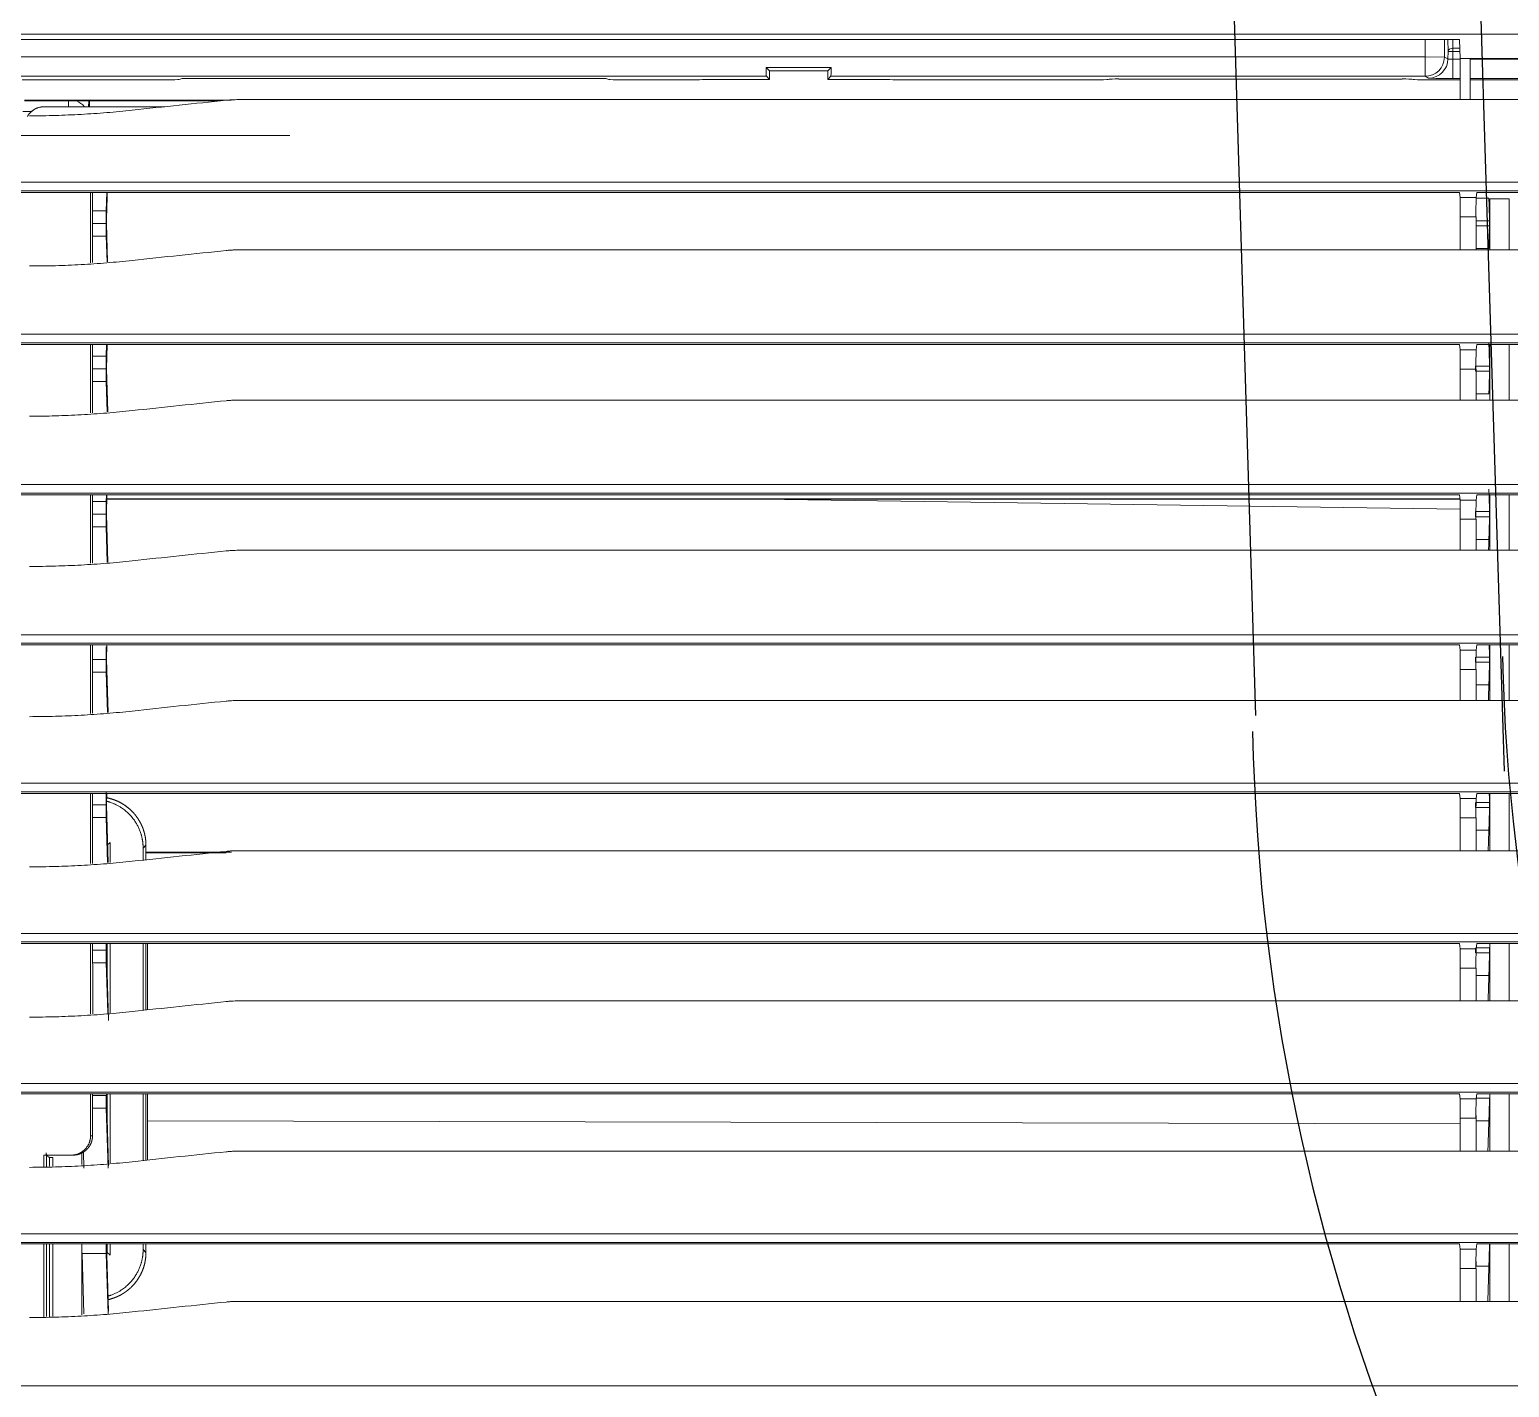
# Model space of a CAD drawing. Header units: inches. Extents: x 3778 to 56227, y -16914 to 35091.
# Drawn here: x 42238.1 to 42390.2, y -12974.9 to -12835.4 of the extents above; entities that cross this region are included whole.
import ezdxf

# ---------------------------------------------------------------- set-up
doc = ezdxf.new("R2010")
doc.units = ezdxf.units.IN
doc.header["$LTSCALE"] = 100
doc.header["$MEASUREMENT"] = 0
doc.linetypes.add('DH-HID2', pattern=[1.2, 0.8, -0.4])
doc.layers.add('2-con', color=2, linetype='Continuous')
doc.layers.add('FU-FURM', color=251, linetype='DH-HID2')
doc.layers.add('mark-B', color=2, linetype='Continuous', lineweight=20)

# ---------------------------------------------------------------- blocks, each defined once
blk = doc.blocks.new('cjscjdeh')
at = {"layer": 'FU-FURM', "color": 8}
for p, q in [((150197.34, 68252.12), (150207.09, 67937.98)), ((150222.73, 68252.09), (150232.67, 67931.54))]:
    blk.add_line(p, q, dxfattribs=at)
for centre, radius, start in [((150426.67, 67948.17), 194.25, 181.2146), ((150420.33, 67940.87), 213.6, 181.2145)]:
    blk.add_arc(centre, radius, start, 269.0908, dxfattribs=at)
blk = doc.blocks.new('무풍1WAY 대형')
at = {"layer": 'mark-B'}
for p, q in [((477.42, -104.21), (-477.44, -104.21)), ((437.87, -111.88), (438.08, -118.79)), ((437.91, -111.62), (438.1, -117.8)), ((440.59, -117.8), (440.4, -111.62)), ((440.6, -111.52), (440.6, -118.79)), ((443.59, -111.36), (443.59, -118.78)), ((443.93, -111.34), (443.93, -118.79)), ((444.23, -118.79), (444.23, -111.32)), ((444.53, -111.31), (444.53, -118.79)), ((292.42, -112.89), (297.27, -112.89)), ((297.27, -116.27), (297.27, -112.89)), ((297.27, -112.89), (298.89, -112.89)), ((298.89, -116.27), (298.89, -112.89)), ((298.89, -112.89), (424.31, -112.89)), ((295.95, -116.5), (297.26, -116.5)), ((297.27, -117), (297.26, -116.5)), ((297.27, -116.27), (298.89, -116.27)), ((297.19, -118.79), (297.26, -118.26)), ((298.91, -118.26), (297.26, -118.26)), ((298.98, -118.79), (298.91, -118.26)), ((434.31, -118.21), (434.02, -117.92)), ((434.02, -117.92), (434.02, -118.79)), ((434.31, -118.21), (434.31, -118.79)), ((438, -117.92), (437.71, -117.63)), ((437.71, -118.79), (437.71, -117.63)), ((438, -118.79), (438, -117.92)), ((438.1, -117.8), (440.59, -117.8)), ((-474.68, -118.95), (474.66, -118.95)), ((474.66, -119.83), (-474.68, -119.83)), ((297.19, -118.79), (292.5, -118.79)), ((474.84, -118.79), (298.98, -118.79)), ((433.85, -127.41), (433.85, -134.22)), ((434.02, -127.39), (434.02, -134.22)), ((434.31, -127.36), (434.31, -134.22)), ((437.71, -134.22), (437.71, -127.12)), ((437.87, -126.82), (438.09, -134.03)), ((437.91, -126.56), (438.1, -132.73)), ((440.45, -128.24), (440.4, -126.56)), ((440.6, -126.96), (440.6, -128.14)), ((443.59, -126.79), (443.59, -127.66)), ((443.79, -127.66), (443.59, -127.66)), ((443.93, -126.78), (443.93, -127.69)), ((444.23, -127.91), (444.23, -126.76)), ((444.53, -126.74), (444.53, -127.91)), ((292.42, -128.33), (297.27, -128.33)), ((297.27, -131.7), (297.27, -128.33)), ((297.27, -128.33), (298.89, -128.33)), ((298.89, -131.7), (298.89, -128.33)), ((298.89, -128.33), (424.31, -128.33)), ((441.71, -127.91), (441.51, -127.91)), ((444.53, -127.91), (441.71, -127.91)), ((439.51, -129.91), (439.51, -134.22)), ((439.51, -129.91), (439.71, -129.91)), ((439.71, -129.91), (439.71, -134.22)), ((295.95, -131.44), (297.26, -131.44)), ((297.27, -131.97), (297.26, -131.44)), ((297.27, -131.7), (298.89, -131.7)), ((298.9, -131.12), (433.85, -131.45)), ((438, -134.22), (438, -131.17)), ((295.88, -133.77), (297.25, -133.77)), ((297.19, -134.22), (297.26, -133.69)), ((298.91, -133.69), (297.26, -133.69)), ((298.98, -134.22), (298.91, -133.69)), ((438.1, -132.73), (439.51, -132.73)), ((-471.95, -134.39), (471.93, -134.39)), ((471.93, -135.26), (-471.95, -135.26)), ((297.19, -134.22), (292.5, -134.22)), ((472.11, -134.22), (298.98, -134.22)), ((438.09, -134.03), (438.08, -134.22)), ((438.11, -134.03), (439.51, -134.03)), ((433.85, -142.84), (433.85, -149.66)), ((434.02, -142.82), (434.02, -149.66)), ((434.31, -142.79), (434.31, -149.66)), ((437.71, -149.66), (437.71, -142.55)), ((437.87, -141.75), (438.09, -148.97)), ((437.94, -142.54), (438.1, -147.67)), ((439.47, -147.13), (439.47, -142.45)), ((439.71, -142.44), (439.71, -149.66)), ((292.42, -143.76), (297.27, -143.76)), ((297.27, -147.14), (297.27, -143.76)), ((297.27, -143.76), (298.89, -143.76)), ((298.89, -147.14), (298.89, -143.76)), ((298.89, -143.76), (424.31, -143.76)), ((295.95, -146.38), (297.26, -146.38)), ((297.27, -146.91), (297.26, -146.38)), ((297.27, -147.14), (298.89, -147.14)), ((438, -149.66), (438, -146.11)), ((439.5, -147.68), (439.48, -147.48)), ((295.88, -148.71), (297.27, -148.71)), ((438.09, -148.97), (438.07, -149.66)), ((438.1, -147.67), (439.5, -147.67)), ((438.11, -148.97), (439.51, -148.97)), ((439.51, -148.04), (439.51, -149.66)), ((-469.22, -149.82), (469.2, -149.82)), ((297.19, -149.66), (292.5, -149.66)), ((297.25, -149.22), (295.88, -149.22)), ((297.19, -149.66), (297.26, -149.13)), ((298.91, -149.13), (297.26, -149.13)), ((298.98, -149.66), (298.91, -149.13)), ((469.38, -149.66), (298.98, -149.66)), ((469.2, -150.7), (-469.22, -150.7)), ((437.71, -160.04), (437.71, -157.99)), ((437.91, -157.98), (438.09, -163.9)), ((437.96, -157.97), (438.1, -162.61)), ((439.51, -157.89), (439.51, -165.09)), ((439.71, -157.88), (439.71, -165.09)), ((292.42, -159.2), (297.27, -159.2)), ((297.27, -162.58), (297.27, -159.2)), ((297.27, -159.2), (298.89, -159.2)), ((298.89, -162.58), (298.89, -159.2)), ((298.89, -159.2), (424.31, -159.2)), ((425.24, -159.03), (434.01, -159.03)), ((434.02, -158.26), (434.02, -159.75)), ((434.02, -159.75), (434.31, -159.46)), ((434.31, -158.23), (434.31, -159.46)), ((437.71, -160.04), (437.96, -159.79)), ((295.95, -161.32), (297.26, -161.32)), ((297.27, -161.85), (297.26, -161.32)), ((297.27, -162.58), (298.89, -162.58)), ((438.1, -162.61), (439.51, -162.61)), ((295.88, -163.64), (297.27, -163.64)), ((297.27, -164.16), (295.88, -164.16)), ((438.09, -163.9), (438.05, -165.09)), ((438.11, -163.9), (439.51, -163.9)), ((-466.49, -165.26), (466.47, -165.26)), ((297.19, -165.09), (292.5, -165.09)), ((297.19, -165.09), (297.26, -164.56)), ((298.91, -164.56), (297.26, -164.56)), ((298.98, -165.09), (298.91, -164.56)), ((466.65, -165.09), (298.98, -165.09)), ((466.47, -166.13), (-466.49, -166.13)), ((437.92, -173.41), (438.09, -178.84)), ((437.97, -173.41), (438.1, -177.55)), ((439.51, -173.32), (439.51, -180.35)), ((439.71, -173.31), (439.71, -180.35)), ((292.42, -174.63), (297.27, -174.63)), ((297.27, -177.81), (297.27, -174.63)), ((297.27, -174.63), (298.89, -174.63)), ((298.89, -177.81), (298.89, -174.63)), ((298.89, -174.63), (424.31, -174.63)), ((295.95, -176.25), (297.26, -176.25)), ((297.27, -176.79), (297.26, -176.25)), ((297.27, -177.81), (298.89, -177.81)), ((438.1, -177.55), (439.51, -177.55)), ((295.88, -178.58), (297.27, -178.58)), ((297.27, -179.1), (295.88, -179.1)), ((438.09, -178.84), (438.04, -180.34)), ((438.11, -178.84), (439.51, -178.84)), ((-463.79, -180.51), (463.77, -180.51)), ((297.19, -180.34), (292.51, -180.34)), ((297.19, -180.34), (297.26, -179.8)), ((298.91, -179.8), (297.26, -179.8)), ((298.98, -180.34), (298.91, -179.8)), ((463.95, -180.34), (298.98, -180.34)), ((463.77, -181.38), (-463.79, -181.38)), ((292.42, -190.07), (297.27, -190.07)), ((297.27, -193.25), (297.27, -190.07)), ((297.27, -190.07), (298.89, -190.07)), ((298.89, -193.25), (298.89, -190.07)), ((298.89, -190.07), (424.31, -190.07)), ((437.94, -188.85), (438.09, -193.78)), ((437.99, -188.84), (438.1, -192.49)), ((439.51, -188.76), (439.51, -195.78)), ((439.71, -188.75), (439.71, -195.78)), ((295.95, -191.19), (297.26, -191.19)), ((297.27, -191.73), (297.26, -191.19)), ((438.1, -192.49), (439.51, -192.49)), ((295.88, -193.52), (297.27, -193.52)), ((297.27, -194.04), (295.88, -194.04)), ((297.27, -193.25), (298.89, -193.25)), ((298.9, -194.29), (373.16, -195.34)), ((438.09, -193.78), (438.03, -195.78)), ((438.11, -193.78), (439.51, -193.78)), ((-461.06, -195.94), (461.04, -195.94)), ((297.19, -195.78), (292.51, -195.78)), ((297.19, -195.78), (297.26, -195.23)), ((298.91, -195.23), (297.26, -195.23)), ((298.98, -195.78), (298.91, -195.23)), ((298.93, -195.34), (438.04, -195.34)), ((461.22, -195.78), (298.98, -195.78)), ((438.1, -195.07), (438.08, -195.78)), ((438.1, -195.07), (439.51, -195.07)), ((461.04, -196.82), (-461.06, -196.82)), ((437.95, -204.28), (438.09, -208.72)), ((438, -204.28), (438.1, -207.42)), ((439.51, -204.19), (439.51, -211.21)), ((439.71, -204.18), (439.71, -211.22)), ((292.42, -205.51), (297.27, -205.51)), ((295.95, -206.13), (297.26, -206.13)), ((297.27, -206.66), (297.26, -206.13)), ((297.27, -208.68), (297.27, -205.51)), ((297.27, -205.51), (298.89, -205.51)), ((298.89, -208.68), (298.89, -205.51)), ((298.89, -205.51), (424.31, -205.51)), ((438.1, -207.42), (439.51, -207.42)), ((295.88, -208.46), (297.27, -208.46)), ((297.27, -208.97), (295.88, -208.97)), ((297.27, -208.68), (298.89, -208.68)), ((438.09, -208.72), (438.01, -211.22)), ((438.11, -208.72), (439.51, -208.72)), ((-458.33, -211.38), (458.31, -211.38)), ((297.19, -211.22), (292.51, -211.22)), ((297.19, -211.22), (297.26, -210.67)), ((298.91, -210.67), (297.26, -210.67)), ((298.98, -211.22), (298.91, -210.67)), ((458.49, -211.22), (298.98, -211.22)), ((438.1, -210.01), (438.06, -211.22)), ((438.1, -210.01), (439.51, -210.01)), ((458.31, -212.26), (-458.33, -212.26)), ((437.97, -219.71), (438.09, -223.65)), ((438.02, -219.71), (438.1, -222.36)), ((439.51, -219.63), (439.51, -226.83)), ((439.71, -219.62), (439.71, -226.83)), ((292.42, -220.94), (297.27, -220.94)), ((295.95, -221.07), (297.26, -221.07)), ((297.27, -221.6), (297.26, -221.07)), ((297.27, -224.32), (297.27, -220.94)), ((297.27, -220.94), (298.89, -220.94)), ((298.89, -224.32), (298.89, -220.94)), ((298.89, -220.94), (424.31, -220.94)), ((295.88, -223.4), (297.27, -223.4)), ((438.1, -222.36), (439.51, -222.36)), ((297.27, -223.91), (295.88, -223.91)), ((297.27, -224.32), (298.89, -224.32)), ((438.1, -224.95), (438.04, -226.84)), ((438.1, -224.95), (439.51, -224.95)), ((438.11, -223.65), (439.51, -223.65)), ((293.85, -226.18), (295.85, -226.18)), ((297.26, -226.24), (295.95, -226.24)), ((297.19, -226.84), (297.26, -226.31)), ((297.26, -226.24), (297.27, -225.95)), ((298.91, -226.31), (297.26, -226.31)), ((298.98, -226.84), (298.91, -226.31)), ((-455.56, -227), (455.55, -227)), ((455.55, -227.88), (-455.56, -227.88)), ((297.19, -226.84), (292.5, -226.84)), ((455.73, -226.84), (298.98, -226.84)), ((419.22, -232.68), (473.05, -232.68)), ((444.49, -235.64), (432.07, -235.64)), ((439.81, -235.64), (439.81, -236.24)), ((439.88, -236.24), (439.92, -235.64)), ((441.97, -235.64), (441.97, -236.24)), ((445.73, -235.17), (446.66, -235.17)), ((291.82, -236.38), (297.87, -236.38)), ((297.87, -240.6), (297.87, -236.38)), ((297.87, -236.38), (298.89, -236.38)), ((298.89, -240.6), (298.89, -236.38)), ((298.89, -236.38), (424.31, -236.38)), ((425.25, -236.33), (446.51, -236.33)), ((446.51, -236.24), (426.44, -236.24)), ((291.82, -238.42), (297.87, -238.42)), ((291.82, -238.55), (297.87, -238.55)), ((298.89, -238.42), (302.26, -238.42)), ((298.89, -238.55), (299.66, -238.55)), ((299.66, -238.55), (299.66, -240.54)), ((302.15, -238.59), (302.51, -238.77)), ((302.51, -238.77), (363.6, -238.77)), ((302.51, -238.77), (302.51, -240.76)), ((303.86, -238.48), (303.75, -238.44)), ((304.85, -238.49), (333.98, -238.49)), ((335.08, -238.44), (334.98, -238.48)), ((336.58, -238.42), (356.2, -238.42)), ((357.74, -238.46), (357.7, -238.44)), ((357.74, -238.46), (363.92, -238.46)), ((363.6, -238.77), (363.92, -238.46)), ((363.92, -239.35), (363.92, -238.46)), ((369.91, -238.46), (376.61, -238.46)), ((369.91, -238.46), (370.23, -238.77)), ((369.91, -238.46), (369.91, -239.35)), ((370.23, -238.77), (516.6, -238.77)), ((376.65, -238.44), (376.61, -238.46)), ((378.15, -238.42), (384.95, -238.42)), ((386.73, -238.54), (386.44, -238.44)), ((387.73, -238.56), (429.31, -238.56)), ((430.6, -238.44), (430.3, -238.54)), ((446.73, -238.42), (432.09, -238.42)), ((363.92, -239.35), (363.57, -239.69)), ((363.57, -239.69), (370.26, -239.69)), ((369.91, -239.35), (363.92, -239.35)), ((369.91, -239.35), (370.26, -239.69)), ((297.87, -240.54), (291.82, -240.54)), ((291.82, -240.6), (297.87, -240.6)), ((297.87, -240.6), (298.89, -240.6)), ((299.66, -240.54), (298.89, -240.54)), ((298.89, -240.6), (298.96, -242.56)), ((298.92, -241.31), (299.65, -241.31)), ((299.65, -241.66), (298.93, -241.66)), ((299.65, -241.31), (299.66, -240.54)), ((299.65, -241.31), (299.65, -241.66)), ((300.15, -241.32), (299.65, -241.31)), ((299.67, -242.56), (299.65, -241.66)), ((300.16, -240.56), (300.15, -241.32)), ((300.15, -241.32), (300.18, -242.56)), ((300.52, -240.74), (300.16, -240.56)), ((300.5, -242.56), (300.52, -240.74)), ((302.51, -240.76), (300.52, -240.74)), ((302.51, -240.76), (302.49, -242.56)), ((543.22, -240.76), (302.51, -240.76)), ((-569.85, -243.1), (569.83, -243.1)), ((298.96, -242.56), (543.55, -242.56))]:
    blk.add_line(p, q, dxfattribs=at)
for centre, major_axis, ratio, start_param, end_param in [((297.26, -116.27), (0, -1.99), 0.008727, 0.069813, 1.570796), ((298.91, -116.27), (0, -1.99), 0.008727, 4.712389, 6.213372), ((438.09, -119.09), (0, -1.49), 0.017455, 1.776375, 2.617994), ((440.58, -119.09), (0, -1.49), 0.017455, 1.776375, 2.617994), ((297.26, -131.7), (0, -1.99), 0.008727, 0.069813, 1.570796), ((298.91, -131.7), (0, -1.99), 0.008727, 4.712389, 6.213372), ((438.09, -134.03), (0, -1.49), 0.017455, 1.570796, 2.617994), ((297.26, -147.14), (0, -1.99), 0.008727, 0.069813, 1.570796), ((298.91, -147.14), (0, -1.99), 0.008727, 4.712389, 6.213372), ((438.09, -148.97), (0, -1.49), 0.017455, 1.570796, 2.617994), ((438.09, -148.97), (0, -1.49), 0.017455, 1.089937, 1.570796), ((297.26, -162.58), (0, -1.99), 0.008727, 0.069813, 1.570796), ((298.91, -162.58), (0, -1.99), 0.008727, 4.712389, 6.213372), ((438.09, -163.9), (0, -1.49), 0.017455, 1.570796, 2.617994), ((438.09, -163.9), (0, -1.49), 0.017455, 0.523599, 1.570796), ((297.26, -177.81), (0, -1.99), 0.008727, 0.069813, 1.570796), ((298.91, -177.81), (0, -1.99), 0.008727, 4.712389, 6.213372), ((438.09, -178.84), (0, -1.49), 0.017455, 1.570796, 2.617994), ((438.09, -178.84), (0, -1.49), 0.017455, 0.523599, 1.570796), ((438.09, -193.78), (0, -1.49), 0.017455, 1.570796, 2.617994), ((297.26, -193.25), (0, -1.99), 0.008727, 0.069813, 1.570796), ((298.91, -193.25), (0, -1.99), 0.008727, 4.712389, 6.213372), ((438.09, -193.78), (0, -1.49), 0.017455, 0.523599, 1.570796), ((438.09, -208.72), (0, -1.49), 0.017455, 1.570796, 2.617994), ((297.26, -208.68), (0, -1.99), 0.008727, 0.069813, 1.570796), ((298.91, -208.68), (0, -1.99), 0.008727, 4.712389, 6.213372), ((438.09, -208.72), (0, -1.49), 0.017455, 0.523599, 1.570796), ((438.09, -223.65), (0, -1.49), 0.017455, 1.570796, 2.617994), ((297.26, -224.32), (0, -1.99), 0.008727, 0.069813, 1.570796), ((298.91, -224.32), (0, -1.99), 0.008727, 4.712389, 6.213372), ((438.09, -223.65), (0, -1.49), 0.017455, 0.523599, 1.570796), ((441.97, -234.74), (1.99, -0.12), 0.828533, 3.794298, 4.34885), ((299.66, -238.59), (-2.49, 0), 0.017454, 3.176298, 4.712188), ((302.15, -240.58), (0.89, 1.78), 0.999246, 0.466114, 2.024798), ((302.51, -240.76), (0.89, 1.78), 0.999246, 0.466114, 2.024798), ((302.26, -238.44), (-1.49, 0), 0.017455, 3.193953, 4.712389), ((304.85, -238.48), (-0.996, 0), 0.017455, 0.05236, 1.570793), ((333.98, -238.48), (-0.996, 0), 0.017455, 1.5708, 3.089233), ((336.58, -238.44), (-1.49, 0), 0.017455, 4.712389, 6.230825), ((356.2, -238.44), (-1.49, 0), 0.017455, 3.193953, 4.712389), ((363.6, -240.76), (0, -1.99), 0.017455, 3.159046, 4.146128), ((370.23, -240.76), (0, -1.99), 0.017455, 2.137057, 3.124139), ((378.15, -238.44), (-1.49, 0), 0.017455, 4.712389, 6.230825), ((384.95, -238.44), (-1.49, 0), 0.017455, 3.193953, 4.712389), ((387.73, -238.54), (-0.996, 0), 0.017455, 0.05236, 1.570793), ((429.31, -238.54), (-0.996, 0), 0.017455, 1.5708, 3.089233), ((432.09, -238.44), (-1.49, 0), 0.017455, 4.712389, 6.230825), ((299.65, -241.31), (-0.498, -0.012), 0.70701, 1.554246, 3.092224), ((299.66, -240.58), (-0.498, -0.023), 0.086991, 3.171454, 4.707343)]:
    blk.add_ellipse(centre, major_axis=major_axis, ratio=ratio, start_param=start_param, end_param=end_param, dxfattribs=at)
for points, degree in [([(425.76, -112.82), (428.98, -112.49), (432.21, -112.15), (435.43, -111.8)], 3), ([(435.43, -111.8), (436.3, -111.71), (438.05, -111.54), (440.68, -111.36), (443.32, -111.25), (445.09, -111.23), (445.98, -111.23)], 3), ([(293.85, -112.89), (293.85, -118.79)], 1), ([(295.85, -118.79), (295.85, -112.89)], 1), ([(295.95, -116.5), (296.06, -112.89)], 1), ([(295.88, -118.83), (295.95, -116.5)], 1), ([(425.76, -128.26), (428.98, -127.93), (432.21, -127.59), (435.43, -127.24)], 3), ([(435.43, -127.24), (436.3, -127.14), (438.05, -126.98), (440.68, -126.8), (443.32, -126.69), (445.09, -126.66), (445.98, -126.66)], 3), ([(444.29, -128.16), (444.29, -128.06), (444.21, -127.88), (444.07, -127.74), (443.89, -127.66), (443.79, -127.66)], 2), ([(293.85, -128.33), (293.85, -134.22)], 1), ([(295.85, -134.22), (295.85, -128.33)], 1), ([(295.95, -131.44), (296.05, -128.33)], 1), ([(441.71, -127.91), (441.31, -127.91), (440.59, -128.21), (440.02, -128.78), (439.71, -129.5), (439.71, -129.91)], 2), ([(295.88, -133.77), (295.95, -131.44)], 1), ([(425.76, -143.69), (428.98, -143.36), (432.21, -143.02), (435.43, -142.67)], 3), ([(435.43, -142.67), (436.3, -142.58), (438.05, -142.41), (440.68, -142.23), (443.32, -142.12), (445.09, -142.1), (445.98, -142.1)], 3), ([(293.85, -143.76), (293.85, -149.66)], 1), ([(295.85, -149.66), (295.85, -143.76)], 1), ([(295.95, -146.38), (296.03, -143.76)], 1), ([(295.88, -148.71), (295.95, -146.38)], 1), ([(295.88, -149.22), (295.88, -149.18), (295.88, -149.05), (295.88, -148.89), (295.88, -148.75), (295.88, -148.71)], 2), ([(425.76, -159.13), (428.98, -158.8), (432.21, -158.46), (435.43, -158.11)], 3), ([(435.43, -158.11), (436.3, -158.02), (438.05, -157.85), (440.68, -157.67), (443.32, -157.56), (445.09, -157.54), (445.98, -157.54)], 3), ([(293.85, -159.2), (293.85, -165.09)], 1), ([(295.85, -165.09), (295.85, -159.2)], 1), ([(295.95, -161.32), (296.02, -159.2)], 1), ([(434.02, -158.98), (431.27, -158.98), (428.51, -158.98), (425.76, -158.98)], 3), ([(295.88, -163.64), (295.95, -161.32)], 1), ([(295.88, -164.16), (295.88, -164.12), (295.88, -163.98), (295.88, -163.82), (295.88, -163.68), (295.88, -163.64)], 2), ([(295.91, -165.09), (295.88, -164.16)], 1), ([(435.43, -173.55), (436.3, -173.45), (438.05, -173.29), (440.68, -173.11), (443.32, -173), (445.09, -172.97), (445.98, -172.97)], 3), ([(293.85, -174.63), (293.85, -180.34)], 1), ([(295.85, -180.34), (295.85, -174.63)], 1), ([(295.95, -176.25), (296, -174.63)], 1), ([(425.76, -174.57), (428.98, -174.24), (432.21, -173.9), (435.43, -173.55)], 3), ([(295.88, -178.58), (295.95, -176.25)], 1), ([(295.88, -179.1), (295.88, -179.06), (295.88, -178.92), (295.88, -178.76), (295.88, -178.62), (295.88, -178.58)], 2), ([(295.92, -180.34), (295.88, -179.1)], 1), ([(435.43, -188.98), (436.3, -188.89), (438.05, -188.72), (440.68, -188.54), (443.32, -188.43), (445.09, -188.41), (445.98, -188.41)], 3), ([(293.85, -190.07), (293.85, -195.78)], 1), ([(295.85, -195.78), (295.85, -190.07)], 1), ([(295.95, -191.19), (295.98, -190.07)], 1), ([(425.76, -190), (428.98, -189.67), (432.21, -189.33), (435.43, -188.98)], 3), ([(295.88, -193.52), (295.95, -191.19)], 1), ([(295.88, -194.04), (295.88, -194), (295.88, -193.86), (295.88, -193.7), (295.88, -193.56), (295.88, -193.52)], 2), ([(295.95, -196.36), (295.88, -194.04)], 1), ([(435.43, -204.42), (436.3, -204.32), (438.05, -204.16), (440.68, -203.98), (443.32, -203.87), (445.09, -203.84), (445.98, -203.84)], 3), ([(425.76, -205.44), (428.98, -205.11), (432.21, -204.77), (435.43, -204.42)], 3), ([(293.85, -205.51), (293.85, -211.22)], 1), ([(295.85, -211.22), (295.85, -205.51)], 1), ([(295.88, -208.46), (295.95, -206.13)], 1), ([(295.88, -208.97), (295.88, -208.93), (295.88, -208.8), (295.88, -208.64), (295.88, -208.5), (295.88, -208.46)], 2), ([(295.95, -211.3), (295.88, -208.97)], 1), ([(425.76, -220.87), (428.98, -220.54), (432.21, -220.2), (435.43, -219.85)], 3), ([(435.43, -219.85), (436.3, -219.76), (438.05, -219.59), (440.68, -219.41), (443.32, -219.3), (445.09, -219.28), (445.98, -219.28)], 3), ([(293.85, -220.94), (293.85, -226.18)], 1), ([(295.85, -226.18), (295.85, -220.94)], 1), ([(295.88, -223.4), (295.95, -221.07)], 1), ([(295.88, -223.91), (295.88, -223.87), (295.88, -223.73), (295.88, -223.57), (295.88, -223.44), (295.88, -223.4)], 2), ([(295.95, -226.24), (295.88, -223.91)], 1), ([(438.09, -223.65), (437.99, -226.84)], 1), ([(425.76, -236.31), (428.98, -235.98), (432.21, -235.64), (435.43, -235.29)], 3), ([(435.43, -235.29), (436.3, -235.19), (438.05, -235.03), (440.68, -234.85), (443.32, -234.74), (445.09, -234.71), (445.98, -234.71)], 3)]:
    blk.add_open_spline(points, degree=degree, dxfattribs=at)
for points, degree, knots in [([(424.31, -112.89), (424.43, -112.89), (424.55, -112.89), (424.79, -112.89), (424.91, -112.88), (425.16, -112.87), (425.28, -112.86), (425.52, -112.85), (425.64, -112.84), (425.76, -112.82)], 3, [0, 0, 0, 0, 0.25, 0.25, 0.5, 0.5, 0.75, 0.75, 1, 1, 1, 1]), ([(437.9, -113.07), (437.89, -113.07), (437.88, -113.07), (437.85, -113.08), (437.81, -113.09), (437.78, -113.09), (437.75, -113.1), (437.71, -113.11), (437.68, -113.12), (437.65, -113.13), (437.62, -113.14), (437.59, -113.15), (437.55, -113.16), (437.52, -113.17), (437.49, -113.18), (437.46, -113.19), (437.43, -113.2), (437.4, -113.21), (437.36, -113.22), (437.33, -113.23), (437.3, -113.24), (437.27, -113.25), (437.24, -113.26), (437.21, -113.28), (437.18, -113.29), (437.15, -113.3), (437.12, -113.31), (437.09, -113.32), (437.06, -113.34), (437.03, -113.35), (437, -113.36), (436.97, -113.38), (436.94, -113.39), (436.91, -113.4), (436.88, -113.42), (436.85, -113.43), (436.82, -113.45), (436.79, -113.46), (436.76, -113.47), (436.73, -113.49), (436.7, -113.5), (436.67, -113.52), (436.64, -113.53), (436.62, -113.55), (436.59, -113.57), (436.56, -113.58), (436.53, -113.6), (436.5, -113.61), (436.47, -113.63), (436.45, -113.65), (436.42, -113.66), (436.39, -113.68), (436.36, -113.7), (436.34, -113.71), (436.31, -113.73), (436.28, -113.75), (436.26, -113.76), (436.23, -113.78), (436.2, -113.8), (436.18, -113.82), (436.15, -113.84), (436.12, -113.85), (436.1, -113.87), (436.07, -113.89), (436.05, -113.91), (436.02, -113.93), (436, -113.95), (435.97, -113.97), (435.95, -113.99), (435.92, -114.01), (435.9, -114.03), (435.87, -114.05), (435.85, -114.07), (435.82, -114.09), (435.8, -114.11), (435.77, -114.13), (435.75, -114.15), (435.73, -114.17), (435.7, -114.19), (435.68, -114.21), (435.66, -114.23), (435.63, -114.25), (435.61, -114.27), (435.59, -114.29), (435.56, -114.31), (435.54, -114.34), (435.52, -114.36), (435.5, -114.38), (435.47, -114.41), (435.43, -114.45), (435.39, -114.49), (435.34, -114.54), (435.3, -114.59), (435.26, -114.64), (435.21, -114.68), (435.17, -114.73), (435.13, -114.78), (435.09, -114.83), (435.05, -114.89), (435.01, -114.94), (434.97, -114.99), (434.93, -115.04), (434.9, -115.1), (434.86, -115.15), (434.82, -115.21), (434.79, -115.26), (434.75, -115.32), (434.72, -115.37), (434.69, -115.43), (434.65, -115.49), (434.62, -115.55), (434.59, -115.6), (434.56, -115.66), (434.53, -115.72), (434.5, -115.78), (434.47, -115.84), (434.44, -115.91), (434.42, -115.97), (434.39, -116.03), (434.36, -116.09), (434.34, -116.16), (434.32, -116.22), (434.29, -116.28), (434.27, -116.35), (434.25, -116.41), (434.23, -116.48), (434.21, -116.54), (434.19, -116.61), (434.17, -116.68), (434.16, -116.74), (434.14, -116.81), (434.13, -116.88), (434.11, -116.95), (434.1, -117.01), (434.09, -117.08), (434.08, -117.15), (434.07, -117.22), (434.06, -117.29), (434.05, -117.36), (434.04, -117.43), (434.03, -117.5), (434.03, -117.57), (434.02, -117.64), (434.02, -117.71), (434.02, -117.78), (434.02, -117.85), (434.02, -117.9), (434.02, -117.92)], 3, [0, 0, 0, 0, 0.003827, 0.008834, 0.013837, 0.018834, 0.023828, 0.028817, 0.033801, 0.038781, 0.043756, 0.048727, 0.053694, 0.058656, 0.063613, 0.068566, 0.073515, 0.078459, 0.083399, 0.088334, 0.093265, 0.098191, 0.103112, 0.10803, 0.112942, 0.117851, 0.122754, 0.127654, 0.132548, 0.137439, 0.142325, 0.147206, 0.152083, 0.156955, 0.161823, 0.166687, 0.171546, 0.1764, 0.18125, 0.186096, 0.190937, 0.195774, 0.200606, 0.205433, 0.210257, 0.215075, 0.219889, 0.224699, 0.229504, 0.234305, 0.239102, 0.243893, 0.248681, 0.253464, 0.258242, 0.263016, 0.267785, 0.27255, 0.277311, 0.282067, 0.286819, 0.291566, 0.296308, 0.301046, 0.30578, 0.310509, 0.315234, 0.319954, 0.32467, 0.329381, 0.334088, 0.33879, 0.343488, 0.348182, 0.352871, 0.357555, 0.362235, 0.366911, 0.371582, 0.376248, 0.38091, 0.385568, 0.390221, 0.39487, 0.399514, 0.404154, 0.408789, 0.41342, 0.418046, 0.427542, 0.437057, 0.446591, 0.456144, 0.465716, 0.475306, 0.484916, 0.494544, 0.504191, 0.513857, 0.523542, 0.533245, 0.542968, 0.552709, 0.562469, 0.572248, 0.582046, 0.591863, 0.601698, 0.611553, 0.621426, 0.631318, 0.641229, 0.651159, 0.661107, 0.671075, 0.681061, 0.691067, 0.701091, 0.711134, 0.721196, 0.731276, 0.741376, 0.751494, 0.761632, 0.771788, 0.781963, 0.792157, 0.80237, 0.812602, 0.822852, 0.833122, 0.84341, 0.853717, 0.864043, 0.874388, 0.884752, 0.895135, 0.905536, 0.915957, 0.926396, 0.936854, 0.947331, 0.957827, 0.968342, 0.978876, 0.989428, 1, 1, 1, 1]), ([(437.9, -113.43), (437.64, -113.51), (436.47, -113.99), (435.07, -115.39), (434.5, -116.76), (434.31, -117.72), (434.31, -118.21)], 2, [0, 0, 0, 0.085105, 0.39007, 0.695035, 0.847517, 1, 1, 1]), ([(424.31, -128.33), (424.43, -128.33), (424.55, -128.33), (424.79, -128.32), (424.91, -128.32), (425.16, -128.31), (425.28, -128.3), (425.52, -128.28), (425.64, -128.27), (425.76, -128.26)], 3, [0, 0, 0, 0, 0.25, 0.25, 0.5, 0.5, 0.75, 0.75, 1, 1, 1, 1]), ([(441.51, -127.91), (441.5, -127.91), (441.49, -127.91), (441.47, -127.91), (441.45, -127.91), (441.43, -127.92), (441.4, -127.92), (441.38, -127.92), (441.36, -127.92), (441.34, -127.92), (441.32, -127.92), (441.3, -127.92), (441.28, -127.93), (441.26, -127.93), (441.24, -127.93), (441.22, -127.93), (441.2, -127.94), (441.18, -127.94), (441.16, -127.94), (441.14, -127.95), (441.12, -127.95), (441.11, -127.95), (441.09, -127.96), (441.07, -127.96), (441.05, -127.97), (441.03, -127.97), (441.01, -127.98), (440.99, -127.98), (440.98, -127.99), (440.96, -127.99), (440.94, -128), (440.92, -128), (440.91, -128.01), (440.89, -128.01), (440.87, -128.02), (440.85, -128.02), (440.84, -128.03), (440.82, -128.04), (440.8, -128.04), (440.79, -128.05), (440.77, -128.05), (440.76, -128.06), (440.74, -128.07), (440.72, -128.07), (440.71, -128.08), (440.69, -128.09), (440.68, -128.09), (440.66, -128.1), (440.65, -128.11), (440.63, -128.12), (440.62, -128.12), (440.6, -128.13), (440.59, -128.14), (440.58, -128.14), (440.56, -128.15), (440.55, -128.16), (440.53, -128.17), (440.52, -128.17), (440.51, -128.18), (440.49, -128.19), (440.48, -128.2), (440.47, -128.21), (440.46, -128.21), (440.44, -128.22), (440.43, -128.23), (440.42, -128.24), (440.41, -128.24), (440.39, -128.25), (440.38, -128.26), (440.37, -128.27), (440.36, -128.28), (440.35, -128.28), (440.34, -128.29), (440.33, -128.3), (440.31, -128.31), (440.3, -128.32), (440.29, -128.33), (440.28, -128.33), (440.27, -128.34), (440.26, -128.35), (440.25, -128.36), (440.24, -128.37), (440.23, -128.37), (440.22, -128.38), (440.21, -128.39), (440.2, -128.4), (440.19, -128.41), (440.18, -128.42), (440.17, -128.42), (440.17, -128.43), (440.16, -128.44), (440.15, -128.45), (440.14, -128.46), (440.13, -128.46), (440.12, -128.47), (440.11, -128.48), (440.11, -128.49), (440.09, -128.5), (440.07, -128.53), (440.03, -128.56), (440, -128.6), (439.97, -128.63), (439.94, -128.67), (439.91, -128.71), (439.89, -128.74), (439.86, -128.78), (439.83, -128.82), (439.81, -128.86), (439.78, -128.9), (439.76, -128.94), (439.74, -128.98), (439.72, -129.02), (439.7, -129.06), (439.68, -129.1), (439.66, -129.14), (439.65, -129.18), (439.63, -129.23), (439.62, -129.27), (439.6, -129.31), (439.59, -129.35), (439.58, -129.39), (439.57, -129.44), (439.56, -129.48), (439.55, -129.52), (439.54, -129.57), (439.53, -129.61), (439.53, -129.65), (439.52, -129.69), (439.52, -129.74), (439.52, -129.78), (439.51, -129.82), (439.51, -129.86), (439.51, -129.89), (439.51, -129.91)], 3, [0, 0, 0, 0, 0.006837, 0.013639, 0.020408, 0.027141, 0.033841, 0.040506, 0.047137, 0.053734, 0.060297, 0.066825, 0.073318, 0.079778, 0.086203, 0.092594, 0.098951, 0.105273, 0.111561, 0.117814, 0.124034, 0.130219, 0.13637, 0.142486, 0.148568, 0.154616, 0.16063, 0.166609, 0.172554, 0.178465, 0.184341, 0.190183, 0.195991, 0.201764, 0.207503, 0.213208, 0.218879, 0.224515, 0.230117, 0.235685, 0.241218, 0.246717, 0.252182, 0.257612, 0.263008, 0.26837, 0.273698, 0.278991, 0.28425, 0.289475, 0.294665, 0.299821, 0.304943, 0.310031, 0.315084, 0.320103, 0.325087, 0.330038, 0.334954, 0.339836, 0.344683, 0.349496, 0.354275, 0.35902, 0.36373, 0.368406, 0.373048, 0.377655, 0.382228, 0.386767, 0.391272, 0.395742, 0.400178, 0.404579, 0.408947, 0.41328, 0.417579, 0.421843, 0.426074, 0.43027, 0.434431, 0.438559, 0.442652, 0.446711, 0.450735, 0.454726, 0.458682, 0.462603, 0.466491, 0.470344, 0.474163, 0.477948, 0.481698, 0.485414, 0.489096, 0.492743, 0.496357, 0.499936, 0.51507, 0.530153, 0.545187, 0.56017, 0.575103, 0.589986, 0.60482, 0.619603, 0.634336, 0.649019, 0.663652, 0.678236, 0.692769, 0.707253, 0.721688, 0.736072, 0.750407, 0.764692, 0.778928, 0.793114, 0.807251, 0.821338, 0.835376, 0.849365, 0.863305, 0.877195, 0.891036, 0.904828, 0.918571, 0.932265, 0.945909, 0.959505, 0.973052, 0.986551, 1, 1, 1, 1]), ([(424.31, -143.76), (424.43, -143.76), (424.55, -143.76), (424.79, -143.76), (424.91, -143.75), (425.16, -143.74), (425.28, -143.73), (425.52, -143.72), (425.64, -143.71), (425.76, -143.69)], 3, [0, 0, 0, 0, 0.25, 0.25, 0.5, 0.5, 0.75, 0.75, 1, 1, 1, 1]), ([(439.48, -147.48), (439.48, -147.48), (439.48, -147.47), (439.48, -147.46), (439.48, -147.46), (439.48, -147.45), (439.48, -147.44), (439.48, -147.43), (439.48, -147.42), (439.48, -147.42), (439.48, -147.41), (439.47, -147.4), (439.47, -147.39), (439.47, -147.38), (439.47, -147.37), (439.47, -147.37), (439.47, -147.36), (439.47, -147.35), (439.47, -147.34), (439.47, -147.33), (439.47, -147.32), (439.47, -147.31), (439.47, -147.3), (439.47, -147.29), (439.47, -147.28), (439.47, -147.28), (439.47, -147.27), (439.47, -147.26), (439.47, -147.25), (439.47, -147.24), (439.47, -147.23), (439.47, -147.22), (439.47, -147.21), (439.47, -147.2), (439.47, -147.19), (439.47, -147.18), (439.47, -147.17), (439.47, -147.16), (439.47, -147.15), (439.47, -147.14), (439.47, -147.14), (439.47, -147.13), (439.47, -147.13)], 3, [0, 0, 0, 0, 0.026365, 0.052659, 0.078883, 0.105036, 0.131119, 0.157131, 0.183073, 0.208944, 0.234745, 0.260475, 0.286136, 0.311726, 0.337246, 0.362696, 0.388076, 0.413386, 0.438627, 0.463797, 0.488898, 0.513928, 0.53889, 0.563781, 0.588603, 0.613356, 0.638039, 0.662653, 0.687198, 0.711673, 0.736079, 0.760416, 0.784684, 0.808883, 0.833013, 0.857074, 0.881067, 0.904991, 0.928846, 0.952632, 0.97635, 1, 1, 1, 1]), ([(297.33, -149.22), (297.33, -149.22), (297.33, -149.22), (297.33, -149.21), (297.33, -149.21), (297.33, -149.21), (297.33, -149.2), (297.33, -149.19), (297.33, -149.19), (297.33, -149.18), (297.33, -149.18), (297.33, -149.17), (297.33, -149.17), (297.33, -149.16), (297.33, -149.15), (297.33, -149.15), (297.33, -149.14), (297.33, -149.13), (297.33, -149.13), (297.33, -149.12), (297.33, -149.11), (297.33, -149.11), (297.33, -149.1), (297.33, -149.09), (297.33, -149.09), (297.33, -149.08), (297.33, -149.07), (297.33, -149.07), (297.33, -149.06), (297.33, -149.05), (297.33, -149.04), (297.33, -149.04), (297.33, -149.03), (297.33, -149.02), (297.33, -149.01), (297.33, -149.01), (297.33, -149), (297.33, -148.99), (297.33, -148.99), (297.33, -148.98), (297.33, -148.97), (297.33, -148.96), (297.33, -148.95), (297.33, -148.94), (297.33, -148.92), (297.33, -148.91), (297.33, -148.89), (297.33, -148.88), (297.33, -148.86), (297.33, -148.85), (297.33, -148.84), (297.33, -148.82), (297.33, -148.81), (297.33, -148.8), (297.33, -148.78), (297.33, -148.77), (297.33, -148.76), (297.33, -148.75), (297.33, -148.74), (297.33, -148.72), (297.33, -148.72), (297.33, -148.71), (297.33, -148.71)], 3, [0, 0, 0, 0, 0.013748, 0.027432, 0.041052, 0.054607, 0.068099, 0.081527, 0.09489, 0.10819, 0.121425, 0.134597, 0.147704, 0.160748, 0.173727, 0.186643, 0.199494, 0.212281, 0.225005, 0.237664, 0.250259, 0.262791, 0.275258, 0.287661, 0.3, 0.312275, 0.324487, 0.336634, 0.348717, 0.360736, 0.372691, 0.384582, 0.39641, 0.408173, 0.419872, 0.431507, 0.443078, 0.454585, 0.466029, 0.477408, 0.488723, 0.499974, 0.522542, 0.545365, 0.568445, 0.591781, 0.615372, 0.639221, 0.663325, 0.687685, 0.712302, 0.737175, 0.762304, 0.78769, 0.813331, 0.839229, 0.865384, 0.891794, 0.918461, 0.945384, 0.972564, 1, 1, 1, 1]), ([(439.51, -148.04), (439.51, -148.03), (439.51, -148.03), (439.51, -148.02), (439.51, -148), (439.51, -147.99), (439.51, -147.98), (439.51, -147.97), (439.51, -147.96), (439.51, -147.95), (439.51, -147.94), (439.51, -147.93), (439.51, -147.92), (439.51, -147.91), (439.51, -147.9), (439.51, -147.89), (439.51, -147.88), (439.51, -147.87), (439.51, -147.86), (439.51, -147.85), (439.51, -147.84), (439.51, -147.83), (439.51, -147.82), (439.51, -147.8), (439.51, -147.79), (439.51, -147.79), (439.5, -147.78), (439.5, -147.77), (439.5, -147.76), (439.5, -147.75), (439.5, -147.74), (439.5, -147.73), (439.5, -147.72), (439.5, -147.71), (439.5, -147.7), (439.5, -147.69), (439.5, -147.69), (439.5, -147.68)], 3, [0, 0, 0, 0, 0.027034, 0.054157, 0.081369, 0.108672, 0.136064, 0.163545, 0.191117, 0.218779, 0.24653, 0.274372, 0.302305, 0.330327, 0.35844, 0.386644, 0.414938, 0.443324, 0.4718, 0.500366, 0.529024, 0.557773, 0.586614, 0.615545, 0.644568, 0.673683, 0.702888, 0.732186, 0.761575, 0.791056, 0.820629, 0.850294, 0.880051, 0.9099, 0.939841, 0.969874, 1, 1, 1, 1]), ([(424.31, -159.2), (424.43, -159.2), (424.55, -159.2), (424.79, -159.19), (424.91, -159.19), (425.16, -159.18), (425.28, -159.17), (425.52, -159.15), (425.64, -159.14), (425.76, -159.13)], 3, [0, 0, 0, 0, 0.25, 0.25, 0.5, 0.5, 0.75, 0.75, 1, 1, 1, 1]), ([(434.31, -159.46), (434.31, -159.95), (434.5, -160.91), (435.07, -162.28), (436.47, -163.68), (437.71, -164.19), (438.06, -164.28)], 2, [0, 0, 0, 0.148619, 0.297238, 0.594475, 0.891713, 1, 1, 1]), ([(434.02, -159.75), (434.02, -159.76), (434.02, -159.78), (434.02, -159.82), (434.02, -159.85), (434.02, -159.89), (434.02, -159.92), (434.02, -159.96), (434.02, -159.99), (434.02, -160.03), (434.03, -160.06), (434.03, -160.09), (434.03, -160.13), (434.03, -160.16), (434.04, -160.2), (434.04, -160.23), (434.04, -160.26), (434.05, -160.3), (434.05, -160.33), (434.06, -160.37), (434.06, -160.4), (434.06, -160.43), (434.07, -160.47), (434.07, -160.5), (434.08, -160.54), (434.08, -160.57), (434.09, -160.6), (434.1, -160.64), (434.1, -160.67), (434.11, -160.7), (434.12, -160.74), (434.12, -160.77), (434.13, -160.8), (434.14, -160.83), (434.14, -160.87), (434.15, -160.9), (434.16, -160.93), (434.17, -160.96), (434.18, -161), (434.18, -161.03), (434.19, -161.06), (434.2, -161.09), (434.21, -161.13), (434.22, -161.16), (434.23, -161.19), (434.24, -161.22), (434.25, -161.25), (434.26, -161.29), (434.27, -161.32), (434.28, -161.35), (434.29, -161.38), (434.3, -161.41), (434.31, -161.44), (434.32, -161.47), (434.34, -161.5), (434.35, -161.54), (434.36, -161.57), (434.37, -161.6), (434.38, -161.63), (434.4, -161.66), (434.41, -161.69), (434.42, -161.72), (434.44, -161.75), (434.45, -161.78), (434.46, -161.81), (434.48, -161.84), (434.49, -161.87), (434.5, -161.9), (434.52, -161.93), (434.53, -161.96), (434.55, -161.99), (434.56, -162.01), (434.58, -162.04), (434.59, -162.07), (434.61, -162.1), (434.62, -162.13), (434.64, -162.16), (434.65, -162.19), (434.67, -162.21), (434.69, -162.24), (434.7, -162.27), (434.72, -162.3), (434.74, -162.33), (434.75, -162.35), (434.77, -162.38), (434.79, -162.41), (434.8, -162.43), (434.82, -162.46), (434.84, -162.49), (434.86, -162.52), (434.87, -162.54), (434.89, -162.57), (434.91, -162.59), (434.93, -162.62), (434.95, -162.65), (434.97, -162.67), (434.98, -162.7), (435, -162.72), (435.02, -162.75), (435.04, -162.77), (435.06, -162.8), (435.08, -162.82), (435.1, -162.85), (435.12, -162.87), (435.14, -162.9), (435.16, -162.92), (435.18, -162.95), (435.2, -162.97), (435.22, -162.99), (435.24, -163.02), (435.26, -163.04), (435.28, -163.07), (435.3, -163.09), (435.32, -163.11), (435.35, -163.14), (435.37, -163.16), (435.39, -163.18), (435.41, -163.2), (435.43, -163.23), (435.45, -163.25), (435.48, -163.28), (435.52, -163.31), (435.57, -163.36), (435.61, -163.4), (435.66, -163.45), (435.71, -163.49), (435.76, -163.53), (435.81, -163.57), (435.86, -163.61), (435.91, -163.65), (435.96, -163.69), (436.01, -163.73), (436.06, -163.77), (436.12, -163.81), (436.17, -163.85), (436.22, -163.89), (436.28, -163.92), (436.33, -163.96), (436.39, -163.99), (436.45, -164.03), (436.5, -164.06), (436.56, -164.09), (436.62, -164.12), (436.68, -164.16), (436.74, -164.19), (436.8, -164.22), (436.86, -164.25), (436.92, -164.27), (436.98, -164.3), (437.04, -164.33), (437.1, -164.35), (437.17, -164.38), (437.23, -164.4), (437.29, -164.43), (437.36, -164.45), (437.42, -164.47), (437.49, -164.49), (437.55, -164.51), (437.62, -164.53), (437.68, -164.55), (437.75, -164.57), (437.82, -164.59), (437.88, -164.6), (437.95, -164.62), (438.01, -164.63), (438.05, -164.64), (438.06, -164.64)], 3, [0, 0, 0, 0, 0.005032, 0.01006, 0.015084, 0.020103, 0.025118, 0.030128, 0.035134, 0.040136, 0.045133, 0.050126, 0.055114, 0.060098, 0.065078, 0.070054, 0.075025, 0.079991, 0.084953, 0.089911, 0.094865, 0.099814, 0.104759, 0.109699, 0.114635, 0.119567, 0.124494, 0.129417, 0.134335, 0.139249, 0.144159, 0.149064, 0.153965, 0.158862, 0.163754, 0.168642, 0.173526, 0.178405, 0.18328, 0.18815, 0.193016, 0.197878, 0.202735, 0.207588, 0.212436, 0.21728, 0.22212, 0.226955, 0.231786, 0.236613, 0.241435, 0.246253, 0.251067, 0.255876, 0.260681, 0.265481, 0.270277, 0.275069, 0.279856, 0.284639, 0.289417, 0.294192, 0.298961, 0.303727, 0.308488, 0.313245, 0.317997, 0.322745, 0.327488, 0.332228, 0.336962, 0.341693, 0.346419, 0.351141, 0.355858, 0.360571, 0.36528, 0.369984, 0.374684, 0.379379, 0.38407, 0.388757, 0.393439, 0.398117, 0.402791, 0.40746, 0.412125, 0.416786, 0.421442, 0.426094, 0.430741, 0.435384, 0.440023, 0.444657, 0.449287, 0.453913, 0.458534, 0.463151, 0.467763, 0.472371, 0.476975, 0.481575, 0.48617, 0.49076, 0.495346, 0.499928, 0.504506, 0.509079, 0.513648, 0.518212, 0.522772, 0.527328, 0.531879, 0.536426, 0.540969, 0.545507, 0.550041, 0.554571, 0.559096, 0.563617, 0.568133, 0.577404, 0.586693, 0.596, 0.605326, 0.614671, 0.624033, 0.633414, 0.642814, 0.652232, 0.661668, 0.671123, 0.680596, 0.690087, 0.699597, 0.709125, 0.718672, 0.728237, 0.737821, 0.747423, 0.757043, 0.766682, 0.776339, 0.786014, 0.795708, 0.805421, 0.815151, 0.8249, 0.834668, 0.844454, 0.854258, 0.864081, 0.873923, 0.883782, 0.89366, 0.903557, 0.913472, 0.923405, 0.933357, 0.943327, 0.953316, 0.963323, 0.973348, 0.983392, 0.993455, 1, 1, 1, 1]), ([(297.33, -164.16), (297.33, -164.16), (297.33, -164.16), (297.33, -164.15), (297.33, -164.15), (297.33, -164.14), (297.33, -164.14), (297.33, -164.13), (297.33, -164.13), (297.33, -164.12), (297.33, -164.12), (297.33, -164.11), (297.33, -164.1), (297.33, -164.1), (297.33, -164.09), (297.33, -164.09), (297.33, -164.08), (297.33, -164.07), (297.33, -164.07), (297.33, -164.06), (297.33, -164.05), (297.33, -164.05), (297.33, -164.04), (297.33, -164.03), (297.33, -164.02), (297.33, -164.02), (297.33, -164.01), (297.33, -164), (297.33, -164), (297.33, -163.99), (297.33, -163.98), (297.33, -163.97), (297.33, -163.97), (297.33, -163.96), (297.33, -163.95), (297.33, -163.95), (297.33, -163.94), (297.33, -163.93), (297.33, -163.92), (297.33, -163.92), (297.33, -163.91), (297.33, -163.9), (297.33, -163.89), (297.33, -163.87), (297.33, -163.86), (297.33, -163.85), (297.33, -163.83), (297.33, -163.82), (297.33, -163.8), (297.33, -163.79), (297.33, -163.77), (297.33, -163.76), (297.33, -163.75), (297.33, -163.73), (297.33, -163.72), (297.33, -163.71), (297.33, -163.7), (297.33, -163.68), (297.33, -163.67), (297.33, -163.66), (297.33, -163.65), (297.33, -163.65), (297.33, -163.64)], 3, [0, 0, 0, 0, 0.013748, 0.027432, 0.041052, 0.054607, 0.068099, 0.081527, 0.09489, 0.10819, 0.121425, 0.134597, 0.147704, 0.160748, 0.173727, 0.186643, 0.199494, 0.212281, 0.225005, 0.237664, 0.250259, 0.262791, 0.275258, 0.287661, 0.3, 0.312275, 0.324487, 0.336634, 0.348717, 0.360736, 0.372691, 0.384582, 0.39641, 0.408173, 0.419872, 0.431507, 0.443078, 0.454585, 0.466029, 0.477408, 0.488723, 0.499974, 0.522542, 0.545365, 0.568445, 0.591781, 0.615372, 0.639221, 0.663325, 0.687685, 0.712302, 0.737175, 0.762304, 0.78769, 0.813331, 0.839229, 0.865384, 0.891794, 0.918461, 0.945384, 0.972564, 1, 1, 1, 1]), ([(424.31, -174.63), (424.43, -174.63), (424.55, -174.63), (424.79, -174.63), (424.91, -174.62), (425.16, -174.61), (425.28, -174.61), (425.52, -174.59), (425.64, -174.58), (425.76, -174.57)], 3, [0, 0, 0, 0, 0.25, 0.25, 0.5, 0.5, 0.75, 0.75, 1, 1, 1, 1]), ([(297.33, -179.1), (297.33, -179.1), (297.33, -179.09), (297.33, -179.09), (297.33, -179.09), (297.33, -179.08), (297.33, -179.08), (297.33, -179.07), (297.33, -179.06), (297.33, -179.06), (297.33, -179.05), (297.33, -179.05), (297.33, -179.04), (297.33, -179.04), (297.33, -179.03), (297.33, -179.02), (297.33, -179.02), (297.33, -179.01), (297.33, -179), (297.33, -179), (297.33, -178.99), (297.33, -178.98), (297.33, -178.98), (297.33, -178.97), (297.33, -178.96), (297.33, -178.96), (297.33, -178.95), (297.33, -178.94), (297.33, -178.93), (297.33, -178.93), (297.33, -178.92), (297.33, -178.91), (297.33, -178.9), (297.33, -178.9), (297.33, -178.89), (297.33, -178.88), (297.33, -178.88), (297.33, -178.87), (297.33, -178.86), (297.33, -178.85), (297.33, -178.85), (297.33, -178.84), (297.33, -178.83), (297.33, -178.81), (297.33, -178.8), (297.33, -178.78), (297.33, -178.77), (297.33, -178.75), (297.33, -178.74), (297.33, -178.73), (297.33, -178.71), (297.33, -178.7), (297.33, -178.68), (297.33, -178.67), (297.33, -178.66), (297.33, -178.65), (297.33, -178.63), (297.33, -178.62), (297.33, -178.61), (297.33, -178.6), (297.33, -178.59), (297.33, -178.58), (297.33, -178.58)], 3, [0, 0, 0, 0, 0.013748, 0.027432, 0.041052, 0.054607, 0.068099, 0.081527, 0.09489, 0.10819, 0.121425, 0.134597, 0.147704, 0.160748, 0.173727, 0.186643, 0.199494, 0.212281, 0.225005, 0.237664, 0.250259, 0.262791, 0.275258, 0.287661, 0.3, 0.312275, 0.324487, 0.336634, 0.348717, 0.360736, 0.372691, 0.384582, 0.39641, 0.408173, 0.419872, 0.431507, 0.443078, 0.454585, 0.466029, 0.477408, 0.488723, 0.499974, 0.522542, 0.545365, 0.568445, 0.591781, 0.615372, 0.639221, 0.663325, 0.687685, 0.712302, 0.737175, 0.762304, 0.78769, 0.813331, 0.839229, 0.865384, 0.891794, 0.918461, 0.945384, 0.972564, 1, 1, 1, 1]), ([(424.31, -190.07), (424.43, -190.07), (424.55, -190.07), (424.79, -190.06), (424.91, -190.06), (425.16, -190.05), (425.28, -190.04), (425.52, -190.02), (425.64, -190.01), (425.76, -190)], 3, [0, 0, 0, 0, 0.25, 0.25, 0.5, 0.5, 0.75, 0.75, 1, 1, 1, 1]), ([(297.33, -194.04), (297.33, -194.04), (297.33, -194.03), (297.33, -194.03), (297.33, -194.02), (297.33, -194.02), (297.33, -194.01), (297.33, -194.01), (297.33, -194), (297.33, -194), (297.33, -193.99), (297.33, -193.99), (297.33, -193.98), (297.33, -193.97), (297.33, -193.97), (297.33, -193.96), (297.33, -193.95), (297.33, -193.95), (297.33, -193.94), (297.33, -193.93), (297.33, -193.93), (297.33, -193.92), (297.33, -193.91), (297.33, -193.91), (297.33, -193.9), (297.33, -193.89), (297.33, -193.89), (297.33, -193.88), (297.33, -193.87), (297.33, -193.86), (297.33, -193.86), (297.33, -193.85), (297.33, -193.84), (297.33, -193.84), (297.33, -193.83), (297.33, -193.82), (297.33, -193.81), (297.33, -193.81), (297.33, -193.8), (297.33, -193.79), (297.33, -193.79), (297.33, -193.78), (297.33, -193.76), (297.33, -193.75), (297.33, -193.74), (297.33, -193.72), (297.33, -193.71), (297.33, -193.69), (297.33, -193.68), (297.33, -193.66), (297.33, -193.65), (297.33, -193.64), (297.33, -193.62), (297.33, -193.61), (297.33, -193.6), (297.33, -193.58), (297.33, -193.57), (297.33, -193.56), (297.33, -193.55), (297.33, -193.54), (297.33, -193.53), (297.33, -193.52), (297.33, -193.52)], 3, [0, 0, 0, 0, 0.013747, 0.027429, 0.041048, 0.054602, 0.068093, 0.08152, 0.094883, 0.108181, 0.121416, 0.134587, 0.147694, 0.160737, 0.173716, 0.186631, 0.199482, 0.212269, 0.224992, 0.237651, 0.250246, 0.262777, 0.275245, 0.287648, 0.299987, 0.312263, 0.324474, 0.336622, 0.348705, 0.360725, 0.372681, 0.384572, 0.3964, 0.408164, 0.419864, 0.4315, 0.443072, 0.454581, 0.466025, 0.477405, 0.488722, 0.499974, 0.52253, 0.545343, 0.568414, 0.591742, 0.615327, 0.63917, 0.66327, 0.687627, 0.712242, 0.737115, 0.762244, 0.787632, 0.813276, 0.839179, 0.865338, 0.891756, 0.91843, 0.945363, 0.972553, 1, 1, 1, 1]), ([(438.04, -195.31), (430.38, -195.31), (414.87, -195.31), (392.62, -195.31), (372.43, -195.31), (355.64, -195.31), (341.85, -195.31), (327.87, -195.31), (313.81, -195.31), (303.48, -195.31), (298.92, -195.31)], 3, [0, 0, 0, 0, 0.165048, 0.334617, 0.479743, 0.600427, 0.696669, 0.777286, 0.90172, 1, 1, 1, 1]), ([(424.31, -205.51), (424.43, -205.51), (424.55, -205.5), (424.79, -205.5), (424.91, -205.5), (425.16, -205.48), (425.28, -205.48), (425.52, -205.46), (425.64, -205.45), (425.76, -205.44)], 3, [0, 0, 0, 0, 0.25, 0.25, 0.5, 0.5, 0.75, 0.75, 1, 1, 1, 1]), ([(297.33, -208.97), (297.33, -208.97), (297.33, -208.97), (297.33, -208.97), (297.33, -208.96), (297.33, -208.96), (297.33, -208.95), (297.33, -208.95), (297.33, -208.94), (297.33, -208.93), (297.33, -208.93), (297.33, -208.92), (297.33, -208.92), (297.33, -208.91), (297.33, -208.9), (297.33, -208.9), (297.33, -208.89), (297.33, -208.89), (297.33, -208.88), (297.33, -208.87), (297.33, -208.87), (297.33, -208.86), (297.33, -208.85), (297.33, -208.84), (297.33, -208.84), (297.33, -208.83), (297.33, -208.82), (297.33, -208.82), (297.33, -208.81), (297.33, -208.8), (297.33, -208.79), (297.33, -208.79), (297.33, -208.78), (297.33, -208.77), (297.33, -208.77), (297.33, -208.76), (297.33, -208.75), (297.33, -208.74), (297.33, -208.74), (297.33, -208.73), (297.33, -208.72), (297.33, -208.71), (297.33, -208.7), (297.33, -208.69), (297.33, -208.67), (297.33, -208.66), (297.33, -208.64), (297.33, -208.63), (297.33, -208.62), (297.33, -208.6), (297.33, -208.59), (297.33, -208.57), (297.33, -208.56), (297.33, -208.55), (297.33, -208.53), (297.33, -208.52), (297.33, -208.51), (297.33, -208.5), (297.33, -208.49), (297.33, -208.48), (297.33, -208.47), (297.33, -208.46), (297.33, -208.46)], 3, [0, 0, 0, 0, 0.013748, 0.027432, 0.041052, 0.054607, 0.068099, 0.081527, 0.09489, 0.10819, 0.121425, 0.134597, 0.147704, 0.160748, 0.173727, 0.186643, 0.199494, 0.212281, 0.225005, 0.237664, 0.250259, 0.262791, 0.275258, 0.287661, 0.3, 0.312275, 0.324487, 0.336634, 0.348717, 0.360736, 0.372691, 0.384582, 0.39641, 0.408173, 0.419872, 0.431507, 0.443078, 0.454585, 0.466029, 0.477408, 0.488723, 0.499974, 0.522542, 0.545365, 0.568445, 0.591781, 0.615372, 0.639221, 0.663325, 0.687685, 0.712302, 0.737175, 0.762304, 0.78769, 0.813331, 0.839229, 0.865384, 0.891794, 0.918461, 0.945384, 0.972564, 1, 1, 1, 1]), ([(424.31, -220.94), (424.43, -220.94), (424.55, -220.94), (424.79, -220.93), (424.91, -220.93), (425.16, -220.92), (425.28, -220.91), (425.52, -220.9), (425.64, -220.89), (425.76, -220.87)], 3, [0, 0, 0, 0, 0.25, 0.25, 0.5, 0.5, 0.75, 0.75, 1, 1, 1, 1]), ([(444.49, -235.64), (444.9, -235.64), (445.61, -235.34), (446.08, -234.87), (446.21, -234.65)], 2, [0, 0, 0, 0.376462, 0.752924, 1, 1, 1]), ([(424.31, -236.38), (424.43, -236.38), (424.55, -236.38), (424.79, -236.37), (424.91, -236.37), (425.16, -236.36), (425.28, -236.35), (425.52, -236.33), (425.64, -236.32), (425.76, -236.31)], 3, [0, 0, 0, 0, 0.25, 0.25, 0.5, 0.5, 0.75, 0.75, 1, 1, 1, 1])]:
    blk.add_open_spline(points, degree=degree, knots=knots, dxfattribs=at)
blk = doc.blocks.new('dpdjzjs')
at = {"layer": 'mark-B', "rotation": 180}
blk.add_blockref('무풍1WAY 대형', (178654.91, 88751.49), dxfattribs=at)

msp = doc.modelspace()

# ---------------------------------------------------------------- block references
msp.add_blockref('cjscjdeh', (-107842.97, -80843.84))
at = {"layer": '2-con'}
msp.add_blockref('dpdjzjs', (-135970.86, -101830.44), dxfattribs=at)

doc.saveas('drawing.dxf')
